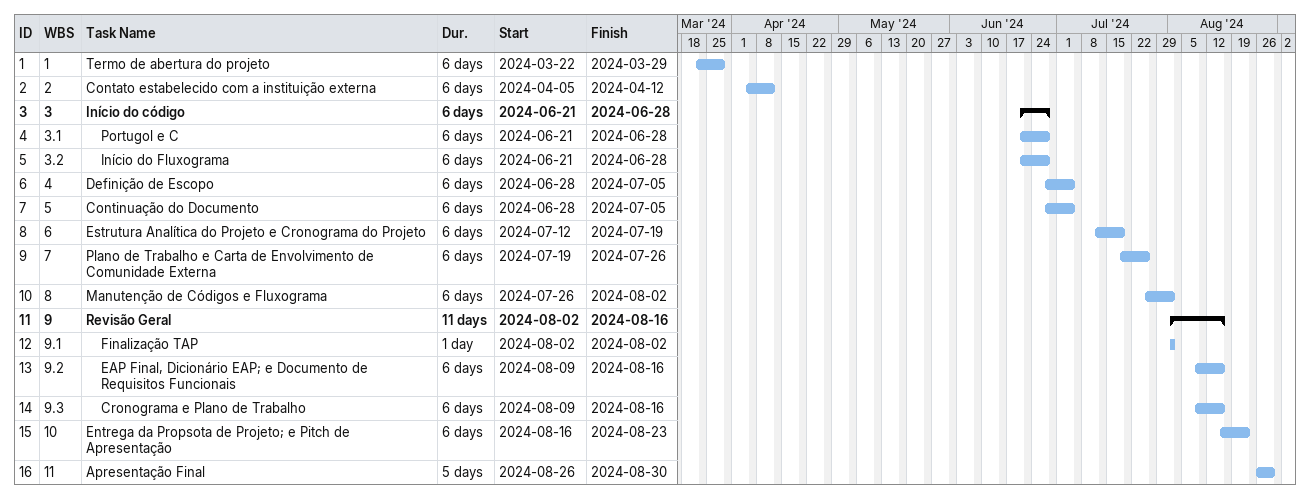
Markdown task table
| ID | WBS | Task | Duration | Start | Finish |
|---|---|---|---|---|---|
| 1 | 1 | Termo de abertura do projeto | 6d | 2024-03-22 | 2024-03-29 |
| 2 | 2 | Contato estabelecido com a instituição externa | 6d | 2024-04-05 | 2024-04-12 |
| 3 | 3 | **Início do código** | 6d | 2024-06-21 | 2024-06-28 |
| 4 | 3.1 | Portugol e C | 6d | 2024-06-21 | 2024-06-28 |
| 5 | 3.2 | Início do Fluxograma | 6d | 2024-06-21 | 2024-06-28 |
| 6 | 4 | Definição de Escopo | 6d | 2024-06-28 | 2024-07-05 |
| 7 | 5 | Continuação do Documento | 6d | 2024-06-28 | 2024-07-05 |
| 8 | 6 | Estrutura Analítica do Projeto e Cronograma do Projeto | 6d | 2024-07-12 | 2024-07-19 |
| 9 | 7 | Plano de Trabalho e Carta de Envolvimento de Comunidade Externa | 6d | 2024-07-19 | 2024-07-26 |
| 10 | 8 | Manutenção de Códigos e Fluxograma | 6d | 2024-07-26 | 2024-08-02 |
| 11 | 9 | **Revisão Geral** | 11d | 2024-08-02 | 2024-08-16 |
| 12 | 9.1 | Finalização TAP | 1d | 2024-08-02 | 2024-08-02 |
| 13 | 9.2 | EAP Final, Dicionário EAP; e Documento de Requisitos Funcionais | 6d | 2024-08-09 | 2024-08-16 |
| 14 | 9.3 | Cronograma e Plano de Trabalho | 6d | 2024-08-09 | 2024-08-16 |
| 15 | 10 | Entrega da Propsota de Projeto; e Pitch de Apresentação | 6d | 2024-08-16 | 2024-08-23 |
| 16 | 11 | Apresentação Final | 5d | 2024-08-26 | 2024-08-30 |
